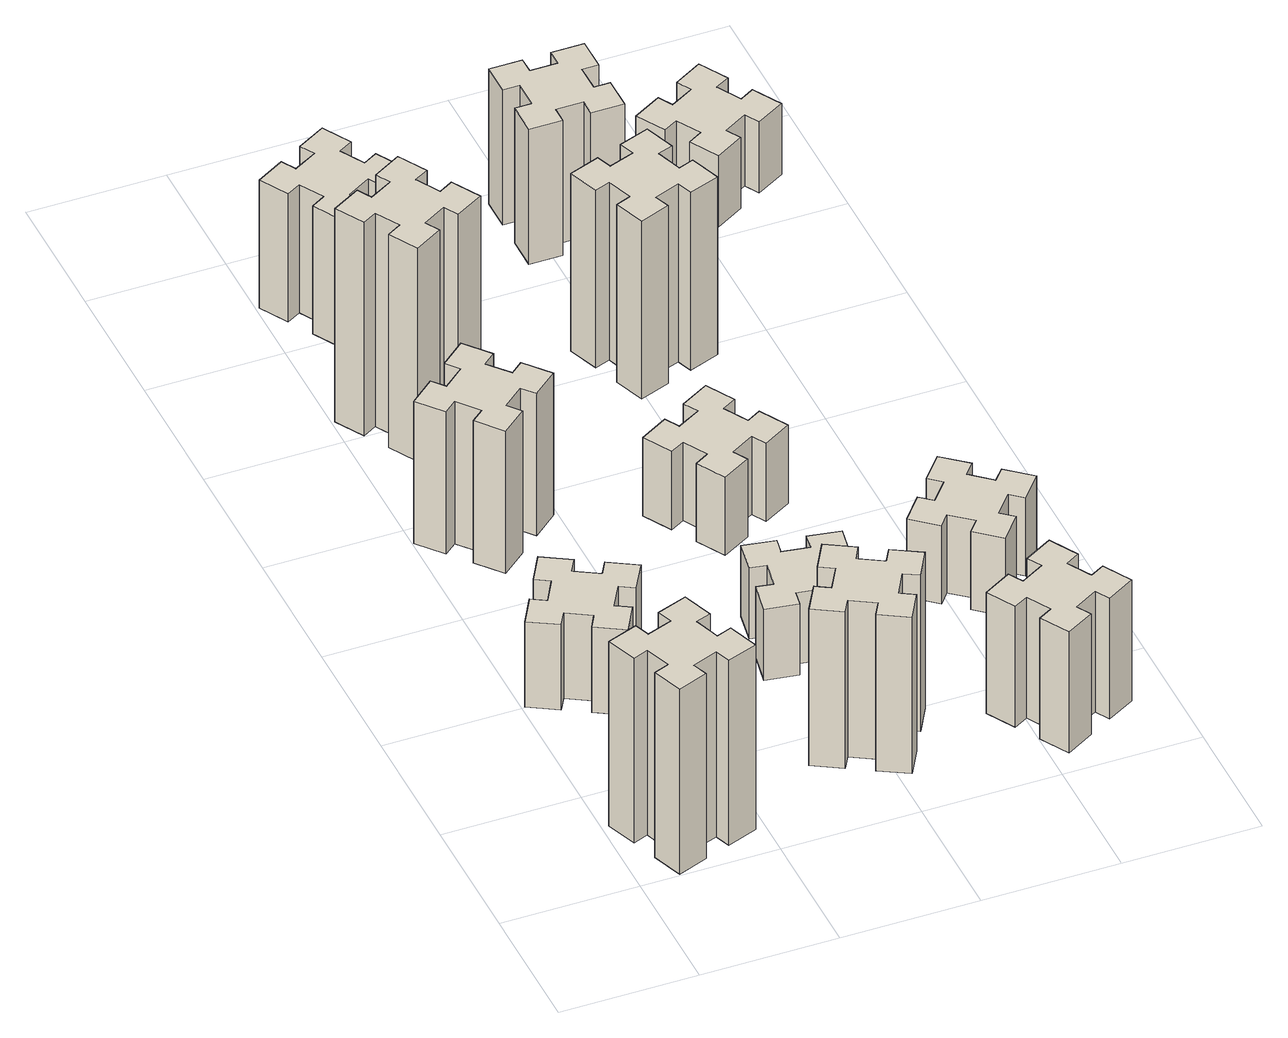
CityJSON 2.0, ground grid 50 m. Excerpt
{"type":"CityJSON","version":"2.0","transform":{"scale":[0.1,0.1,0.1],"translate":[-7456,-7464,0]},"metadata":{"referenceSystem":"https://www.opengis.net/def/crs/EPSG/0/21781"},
"CityObjects":{
"building1":{"type":"Building","attributes":{"class":"1000","function":"1000","usage":"1000","yearOfConstruction":2016,"roofType":"1000","measuredHeight":78,"storeysAboveGround":30,"storeysBelowGround":0},"geometry":[{"type":"Solid","lod":"1","boundaries":[[[[0,1,2,3,4,5,6,7,8,9,10,11,12,13,14,15,16,17,18,19]],[[17,16,20,21]],[[16,15,22,20]],[[15,14,23,22]],[[14,13,24,23]],[[13,12,25,24]],[[12,11,26,25]],[[11,10,27,26]],[[10,9,28,27]],[[9,8,29,28]],[[8,7,30,29]],[[7,6,31,30]],[[6,5,32,31]],[[5,4,33,32]],[[4,3,34,33]],[[3,2,35,34]],[[2,1,36,35]],[[1,0,37,36]],[[0,19,38,37]],[[19,18,39,38]],[[18,17,21,39]],[[24,25,26,27,28,29,30,31,32,33,34,35,36,37,38,39,21,20,22,23]]]]}]},
"building2":{"type":"Building","attributes":{"class":"1000","function":"1000","usage":"1000","yearOfConstruction":2016,"roofType":"1000","measuredHeight":36,"storeysAboveGround":30,"storeysBelowGround":0},"geometry":[{"type":"Solid","lod":"1","boundaries":[[[[40,41,42,43,44,45,46,47,48,49,50,51,52,53,54,55,56,57,58,59]],[[57,56,60,61]],[[56,55,62,60]],[[55,54,63,62]],[[54,53,64,63]],[[53,52,65,64]],[[52,51,66,65]],[[51,50,67,66]],[[50,49,68,67]],[[49,48,69,68]],[[48,47,70,69]],[[47,46,71,70]],[[46,45,72,71]],[[45,44,73,72]],[[44,43,74,73]],[[43,42,75,74]],[[42,41,76,75]],[[41,40,77,76]],[[40,59,78,77]],[[59,58,79,78]],[[58,57,61,79]],[[64,65,66,67,68,69,70,71,72,73,74,75,76,77,78,79,61,60,62,63]]]]}]},
"building3":{"type":"Building","attributes":{"class":"1000","function":"1000","usage":"1000","yearOfConstruction":2016,"roofType":"1000","measuredHeight":60,"storeysAboveGround":30,"storeysBelowGround":0},"geometry":[{"type":"Solid","lod":"1","boundaries":[[[[80,81,82,83,84,85,86,87,88,89,90,91,92,93,94,95,96,97,98,99]],[[97,96,100,101]],[[96,95,102,100]],[[95,94,103,102]],[[94,93,104,103]],[[93,92,105,104]],[[92,91,106,105]],[[91,90,107,106]],[[90,89,108,107]],[[89,88,109,108]],[[88,87,110,109]],[[87,86,111,110]],[[86,85,112,111]],[[85,84,113,112]],[[84,83,114,113]],[[83,82,115,114]],[[82,81,116,115]],[[81,80,117,116]],[[80,99,118,117]],[[99,98,119,118]],[[98,97,101,119]],[[104,105,106,107,108,109,110,111,112,113,114,115,116,117,118,119,101,100,102,103]]]]}]},
"building4":{"type":"Building","attributes":{"class":"1000","function":"1000","usage":"1000","yearOfConstruction":2016,"roofType":"1000","measuredHeight":90,"storeysAboveGround":30,"storeysBelowGround":0},"geometry":[{"type":"Solid","lod":"1","boundaries":[[[[120,121,122,123,124,125,126,127,128,129,130,131,132,133,134,135,136,137,138,139]],[[137,136,140,141]],[[136,135,142,140]],[[135,134,143,142]],[[134,133,144,143]],[[133,132,145,144]],[[132,131,146,145]],[[131,130,147,146]],[[130,129,148,147]],[[129,128,149,148]],[[128,127,150,149]],[[127,126,151,150]],[[126,125,152,151]],[[125,124,153,152]],[[124,123,154,153]],[[123,122,155,154]],[[122,121,156,155]],[[121,120,157,156]],[[120,139,158,157]],[[139,138,159,158]],[[138,137,141,159]],[[144,145,146,147,148,149,150,151,152,153,154,155,156,157,158,159,141,140,142,143]]]]}]},
"building5":{"type":"Building","attributes":{"class":"1000","function":"1000","usage":"1000","yearOfConstruction":2016,"roofType":"1000","measuredHeight":66,"storeysAboveGround":30,"storeysBelowGround":0},"geometry":[{"type":"Solid","lod":"1","boundaries":[[[[160,161,162,163,164,165,166,167,168,169,170,171,172,173,174,175,176,177,178,179]],[[177,176,180,181]],[[176,175,182,180]],[[175,174,183,182]],[[174,173,184,183]],[[173,172,185,184]],[[172,171,186,185]],[[171,170,187,186]],[[170,169,188,187]],[[169,168,189,188]],[[168,167,190,189]],[[167,166,191,190]],[[166,165,192,191]],[[165,164,193,192]],[[164,163,194,193]],[[163,162,195,194]],[[162,161,196,195]],[[161,160,197,196]],[[160,179,198,197]],[[179,178,199,198]],[[178,177,181,199]],[[184,185,186,187,188,189,190,191,192,193,194,195,196,197,198,199,181,180,182,183]]]]}]},
"building6":{"type":"Building","attributes":{"class":"1000","function":"1000","usage":"1000","yearOfConstruction":2016,"roofType":"1000","measuredHeight":54,"storeysAboveGround":30,"storeysBelowGround":0},"geometry":[{"type":"Solid","lod":"1","boundaries":[[[[200,201,202,203,204,205,206,207,208,209,210,211,212,213,214,215,216,217,218,219]],[[217,216,220,221]],[[216,215,222,220]],[[215,214,223,222]],[[214,213,224,223]],[[213,212,225,224]],[[212,211,226,225]],[[211,210,227,226]],[[210,209,228,227]],[[209,208,229,228]],[[208,207,230,229]],[[207,206,231,230]],[[206,205,232,231]],[[205,204,233,232]],[[204,203,234,233]],[[203,202,235,234]],[[202,201,236,235]],[[201,200,237,236]],[[200,219,238,237]],[[219,218,239,238]],[[218,217,221,239]],[[224,225,226,227,228,229,230,231,232,233,234,235,236,237,238,239,221,220,222,223]]]]}]},
"building7":{"type":"Building","attributes":{"class":"1000","function":"1000","usage":"1000","yearOfConstruction":2016,"roofType":"1000","measuredHeight":30,"storeysAboveGround":30,"storeysBelowGround":0},"geometry":[{"type":"Solid","lod":"1","boundaries":[[[[240,241,242,243,244,245,246,247,248,249,250,251,252,253,254,255,256,257,258,259]],[[257,256,260,261]],[[256,255,262,260]],[[255,254,263,262]],[[254,253,264,263]],[[253,252,265,264]],[[252,251,266,265]],[[251,250,267,266]],[[250,249,268,267]],[[249,248,269,268]],[[248,247,270,269]],[[247,246,271,270]],[[246,245,272,271]],[[245,244,273,272]],[[244,243,274,273]],[[243,242,275,274]],[[242,241,276,275]],[[241,240,277,276]],[[240,259,278,277]],[[259,258,279,278]],[[258,257,261,279]],[[264,265,266,267,268,269,270,271,272,273,274,275,276,277,278,279,261,260,262,263]]]]}]},
"building8":{"type":"Building","attributes":{"class":"1000","function":"1000","usage":"1000","yearOfConstruction":2016,"roofType":"1000","measuredHeight":33,"storeysAboveGround":30,"storeysBelowGround":0},"geometry":[{"type":"Solid","lod":"1","boundaries":[[[[280,281,282,283,284,285,286,287,288,289,290,291,292,293,294,295,296,297,298,299]],[[297,296,300,301]],[[296,295,302,300]],[[295,294,303,302]],[[294,293,304,303]],[[293,292,305,304]],[[292,291,306,305]],[[291,290,307,306]],[[290,289,308,307]],[[289,288,309,308]],[[288,287,310,309]],[[287,286,311,310]],[[286,285,312,311]],[[285,284,313,312]],[[284,283,314,313]],[[283,282,315,314]],[[282,281,316,315]],[[281,280,317,316]],[[280,299,318,317]],[[299,298,319,318]],[[298,297,301,319]],[[304,305,306,307,308,309,310,311,312,313,314,315,316,317,318,319,301,300,302,303]]]]}]},
"building9":{"type":"Building","attributes":{"class":"1000","function":"1000","usage":"1000","yearOfConstruction":2016,"roofType":"1000","measuredHeight":51,"storeysAboveGround":30,"storeysBelowGround":0},"geometry":[{"type":"Solid","lod":"1","boundaries":[[[[320,321,322,323,324,325,326,327,328,329,330,331,332,333,334,335,336,337,338,339]],[[337,336,340,341]],[[336,335,342,340]],[[335,334,343,342]],[[334,333,344,343]],[[333,332,345,344]],[[332,331,346,345]],[[331,330,347,346]],[[330,329,348,347]],[[329,328,349,348]],[[328,327,350,349]],[[327,326,351,350]],[[326,325,352,351]],[[325,324,353,352]],[[324,323,354,353]],[[323,322,355,354]],[[322,321,356,355]],[[321,320,357,356]],[[320,339,358,357]],[[339,338,359,358]],[[338,337,341,359]],[[344,345,346,347,348,349,350,351,352,353,354,355,356,357,358,359,341,340,342,343]]]]}]},
"building10":{"type":"Building","attributes":{"class":"1000","function":"1000","usage":"1000","yearOfConstruction":2016,"roofType":"1000","measuredHeight":75,"storeysAboveGround":30,"storeysBelowGround":0},"geometry":[{"type":"Solid","lod":"1","boundaries":[[[[360,361,362,363,364,365,366,367,368,369,370,371,372,373,374,375,376,377,378,379]],[[377,376,380,381]],[[376,375,382,380]],[[375,374,383,382]],[[374,373,384,383]],[[373,372,385,384]],[[372,371,386,385]],[[371,370,387,386]],[[370,369,388,387]],[[369,368,389,388]],[[368,367,390,389]],[[367,366,391,390]],[[366,365,392,391]],[[365,364,393,392]],[[364,363,394,393]],[[363,362,395,394]],[[362,361,396,395]],[[361,360,397,396]],[[360,379,398,397]],[[379,378,399,398]],[[378,377,381,399]],[[384,385,386,387,388,389,390,391,392,393,394,395,396,397,398,399,381,380,382,383]]]]}]},
"building11":{"type":"Building","attributes":{"class":"1000","function":"1000","usage":"1000","yearOfConstruction":2016,"roofType":"1000","measuredHeight":33,"storeysAboveGround":30,"storeysBelowGround":0},"geometry":[{"type":"Solid","lod":"1","boundaries":[[[[400,401,402,403,404,405,406,407,408,409,410,411,412,413,414,415,416,417,418,419]],[[417,416,420,421]],[[416,415,422,420]],[[415,414,423,422]],[[414,413,424,423]],[[413,412,425,424]],[[412,411,426,425]],[[411,410,427,426]],[[410,409,428,427]],[[409,408,429,428]],[[408,407,430,429]],[[407,406,431,430]],[[406,405,432,431]],[[405,404,433,432]],[[404,403,434,433]],[[403,402,435,434]],[[402,401,436,435]],[[401,400,437,436]],[[400,419,438,437]],[[419,418,439,438]],[[418,417,421,439]],[[424,425,426,427,428,429,430,431,432,433,434,435,436,437,438,439,421,420,422,423]]]]}]},
"building12":{"type":"Building","attributes":{"class":"1000","function":"1000","usage":"1000","yearOfConstruction":2016,"roofType":"1000","measuredHeight":57,"storeysAboveGround":30,"storeysBelowGround":0},"geometry":[{"type":"Solid","lod":"1","boundaries":[[[[440,441,442,443,444,445,446,447,448,449,450,451,452,453,454,455,456,457,458,459]],[[457,456,460,461]],[[456,455,462,460]],[[455,454,463,462]],[[454,453,464,463]],[[453,452,465,464]],[[452,451,466,465]],[[451,450,467,466]],[[450,449,468,467]],[[449,448,469,468]],[[448,447,470,469]],[[447,446,471,470]],[[446,445,472,471]],[[445,444,473,472]],[[444,443,474,473]],[[443,442,475,474]],[[442,441,476,475]],[[441,440,477,476]],[[440,459,478,477]],[[459,458,479,478]],[[458,457,461,479]],[[464,465,466,467,468,469,470,471,472,473,474,475,476,477,478,479,461,460,462,463]]]]}]},
"building13":{"type":"Building","attributes":{"class":"1000","function":"1000","usage":"1000","yearOfConstruction":2016,"roofType":"1000","measuredHeight":30,"storeysAboveGround":30,"storeysBelowGround":0},"geometry":[{"type":"Solid","lod":"1","boundaries":[[[[480,481,482,483,484,485,486,487,488,489,490,491,492,493,494,495,496,497,498,499]],[[497,496,500,501]],[[496,495,502,500]],[[495,494,503,502]],[[494,493,504,503]],[[493,492,505,504]],[[492,491,506,505]],[[491,490,507,506]],[[490,489,508,507]],[[489,488,509,508]],[[488,487,510,509]],[[487,486,511,510]],[[486,485,512,511]],[[485,484,513,512]],[[484,483,514,513]],[[483,482,515,514]],[[482,481,516,515]],[[481,480,517,516]],[[480,499,518,517]],[[499,498,519,518]],[[498,497,501,519]],[[504,505,506,507,508,509,510,511,512,513,514,515,516,517,518,519,501,500,502,503]]]]}]}
},
"vertices":[
[255,346,0],[161,312,0],[140,368,0],[27,327,0],[69,214,0],[125,235,0],[159,141,0],[103,120,0],[144,7,0],[257,49,0],[236,105,0],[330,139,0],[350,83,0],[463,124,0],[422,237,0],[366,216,0],[332,310,0],[388,330,0],[347,443,0],[234,402,0],[332,310,780],[388,330,780],[366,216,780],[422,237,780],[463,124,780],[350,83,780],[330,139,780],[236,105,780],[257,49,780],[144,7,780],[103,120,780],[159,141,780],[125,235,780],[69,214,780],[27,327,780],[140,368,780],[161,312,780],[255,346,780],[234,402,780],[347,443,780],
[175,1164,0],[125,1077,0],[73,1107,0],[13,1003,0],[117,943,0],[147,995,0],[234,945,0],[204,893,0],[308,833,0],[368,937,0],[316,967,0],[366,1054,0],[418,1024,0],[478,1128,0],[374,1188,0],[344,1136,0],[257,1186,0],[287,1238,0],[183,1298,0],[123,1194,0],[257,1186,360],[287,1238,360],[344,1136,360],[374,1188,360],[478,1128,360],[418,1024,360],[366,1054,360],[316,967,360],[368,937,360],[308,833,360],[204,893,360],[234,945,360],[147,995,360],[117,943,360],[13,1003,360],[73,1107,360],[125,1077,360],[175,1164,360],[123,1194,360],[183,1298,360],
[362,1938,0],[297,2014,0],[343,2053,0],[266,2145,0],[174,2068,0],[213,2022,0],[136,1957,0],[98,2003,0],[6,1926,0],[83,1834,0],[129,1873,0],[193,1796,0],[147,1758,0],[224,1666,0],[316,1743,0],[278,1789,0],[354,1853,0],[393,1807,0],[485,1884,0],[408,1976,0],[354,1853,600],[393,1807,600],[278,1789,600],[316,1743,600],[224,1666,600],[147,1758,600],[193,1796,600],[129,1873,600],[83,1834,600],[6,1926,600],[98,2003,600],[136,1957,600],[213,2022,600],[174,2068,600],[266,2145,600],[343,2053,600],[297,2014,600],[362,1938,600],[408,1976,600],[485,1884,600],
[125,2534,0],[175,2447,0],[123,2417,0],[183,2313,0],[287,2373,0],[257,2425,0],[344,2475,0],[374,2423,0],[478,2483,0],[418,2587,0],[366,2557,0],[316,2644,0],[368,2674,0],[308,2778,0],[204,2718,0],[234,2666,0],[147,2616,0],[117,2668,0],[13,2608,0],[73,2504,0],[147,2616,900],[117,2668,900],[234,2666,900],[204,2718,900],[308,2778,900],[368,2674,900],[316,2644,900],[366,2557,900],[418,2587,900],[478,2483,900],[374,2423,900],[344,2475,900],[257,2425,900],[287,2373,900],[183,2313,900],[123,2417,900],[175,2447,900],[125,2534,900],[73,2504,900],[13,2608,900],
[1056,327,0],[1106,414,0],[1158,384,0],[1218,488,0],[1114,548,0],[1084,496,0],[997,546,0],[1027,598,0],[923,658,0],[863,554,0],[915,524,0],[865,437,0],[813,467,0],[753,363,0],[857,303,0],[887,355,0],[974,305,0],[944,253,0],[1048,193,0],[1108,297,0],[974,305,660],[944,253,660],[887,355,660],[857,303,660],[753,363,660],[813,467,660],[865,437,660],[915,524,660],[863,554,660],[923,658,660],[1027,598,660],[997,546,660],[1084,496,660],[1114,548,660],[1218,488,660],[1158,384,660],[1106,414,660],[1056,327,660],[1108,297,660],[1048,193,660],
[234,3306,0],[147,3256,0],[117,3308,0],[13,3248,0],[73,3144,0],[125,3174,0],[175,3087,0],[123,3057,0],[183,2953,0],[287,3013,0],[257,3065,0],[344,3115,0],[374,3063,0],[478,3123,0],[418,3227,0],[366,3197,0],[316,3284,0],[368,3314,0],[308,3418,0],[204,3358,0],[316,3284,540],[368,3314,540],[366,3197,540],[418,3227,540],[478,3123,540],[374,3063,540],[344,3115,540],[257,3065,540],[287,3013,540],[183,2953,540],[123,3057,540],[175,3087,540],[125,3174,540],[73,3144,540],[13,3248,540],[117,3308,540],[147,3256,540],[234,3306,540],[204,3358,540],[308,3418,540],
[886,1034,0],[868,935,0],[809,946,0],[788,827,0],[907,807,0],[917,866,0],[1015,848,0],[1005,789,0],[1123,768,0],[1144,887,0],[1085,897,0],[1102,995,0],[1161,985,0],[1182,1103,0],[1064,1124,0],[1054,1065,0],[955,1082,0],[966,1141,0],[847,1162,0],[827,1044,0],[955,1082,300],[966,1141,300],[1054,1065,300],[1064,1124,300],[1182,1103,300],[1161,985,300],[1102,995,300],[1085,897,300],[1144,887,300],[1123,768,300],[1005,789,300],[1015,848,300],[917,866,300],[907,807,300],[788,827,300],[809,946,300],[868,935,300],[886,1034,300],[827,1044,300],[847,1162,300],
[997,1585,0],[1084,1635,0],[1114,1583,0],[1218,1643,0],[1158,1747,0],[1106,1717,0],[1056,1804,0],[1108,1834,0],[1048,1938,0],[944,1878,0],[974,1826,0],[887,1776,0],[857,1828,0],[753,1768,0],[813,1664,0],[865,1694,0],[915,1607,0],[863,1577,0],[923,1473,0],[1027,1533,0],[915,1607,330],[863,1577,330],[865,1694,330],[813,1664,330],[753,1768,330],[857,1828,330],[887,1776,330],[974,1826,330],[944,1878,330],[1048,1938,330],[1108,1834,330],[1056,1804,330],[1106,1717,330],[1158,1747,330],[1218,1643,330],[1114,1583,330],[1084,1635,330],[997,1585,330],[1027,1533,330],[923,1473,330],
[1614,446,0],[1527,396,0],[1497,448,0],[1393,388,0],[1453,284,0],[1505,314,0],[1555,227,0],[1503,197,0],[1563,93,0],[1667,153,0],[1637,205,0],[1724,255,0],[1754,203,0],[1858,263,0],[1798,367,0],[1746,337,0],[1696,424,0],[1748,454,0],[1688,558,0],[1584,498,0],[1696,424,510],[1748,454,510],[1746,337,510],[1798,367,510],[1858,263,510],[1754,203,510],[1724,255,510],[1637,205,510],[1667,153,510],[1563,93,510],[1503,197,510],[1555,227,510],[1505,314,510],[1453,284,510],[1393,388,510],[1497,448,510],[1527,396,510],[1614,446,510],[1584,498,510],[1688,558,510],
[1095,2666,0],[1001,2632,0],[980,2688,0],[867,2647,0],[909,2534,0],[965,2555,0],[999,2461,0],[943,2440,0],[984,2327,0],[1097,2369,0],[1076,2425,0],[1170,2459,0],[1190,2403,0],[1303,2444,0],[1262,2557,0],[1206,2536,0],[1172,2630,0],[1228,2650,0],[1187,2763,0],[1074,2722,0],[1172,2630,750],[1228,2650,750],[1206,2536,750],[1262,2557,750],[1303,2444,750],[1190,2403,750],[1170,2459,750],[1076,2425,750],[1097,2369,750],[984,2327,750],[943,2440,750],[999,2461,750],[965,2555,750],[909,2534,750],[867,2647,750],[980,2688,750],[1001,2632,750],[1095,2666,750],[1074,2722,750],[1187,2763,750],
[1573,1174,0],[1509,1098,0],[1463,1136,0],[1386,1044,0],[1478,967,0],[1516,1013,0],[1593,949,0],[1554,903,0],[1646,826,0],[1723,918,0],[1677,956,0],[1742,1033,0],[1788,994,0],[1865,1086,0],[1773,1163,0],[1734,1117,0],[1658,1182,0],[1696,1228,0],[1604,1305,0],[1527,1213,0],[1658,1182,330],[1696,1228,330],[1734,1117,330],[1773,1163,330],[1865,1086,330],[1788,994,330],[1742,1033,330],[1677,956,330],[1723,918,330],[1646,826,330],[1554,903,330],[1593,949,330],[1516,1013,330],[1478,967,330],[1386,1044,330],[1463,1136,330],[1509,1098,330],[1573,1174,330],[1527,1213,330],[1604,1305,330],
[1135,3395,0],[1035,3395,0],[1035,3455,0],[915,3455,0],[915,3335,0],[975,3335,0],[975,3235,0],[915,3235,0],[915,3115,0],[1035,3115,0],[1035,3175,0],[1135,3175,0],[1135,3115,0],[1255,3115,0],[1255,3235,0],[1195,3235,0],[1195,3335,0],[1255,3335,0],[1255,3455,0],[1135,3455,0],[1195,3335,570],[1255,3335,570],[1195,3235,570],[1255,3235,570],[1255,3115,570],[1135,3115,570],[1135,3175,570],[1035,3175,570],[1035,3115,570],[915,3115,570],[915,3235,570],[975,3235,570],[975,3335,570],[915,3335,570],[915,3455,570],[1035,3455,570],[1035,3395,570],[1135,3395,570],[1135,3455,570],[1255,3455,570],
[1505,3274,0],[1555,3187,0],[1503,3157,0],[1563,3053,0],[1667,3113,0],[1637,3165,0],[1724,3215,0],[1754,3163,0],[1858,3223,0],[1798,3327,0],[1746,3297,0],[1696,3384,0],[1748,3414,0],[1688,3518,0],[1584,3458,0],[1614,3406,0],[1527,3356,0],[1497,3408,0],[1393,3348,0],[1453,3244,0],[1527,3356,300],[1497,3408,300],[1614,3406,300],[1584,3458,300],[1688,3518,300],[1748,3414,300],[1696,3384,300],[1746,3297,300],[1798,3327,300],[1858,3223,300],[1754,3163,300],[1724,3215,300],[1637,3165,300],[1667,3113,300],[1563,3053,300],[1503,3157,300],[1555,3187,300],[1505,3274,300],[1453,3244,300],[1393,3348,300]
]}
